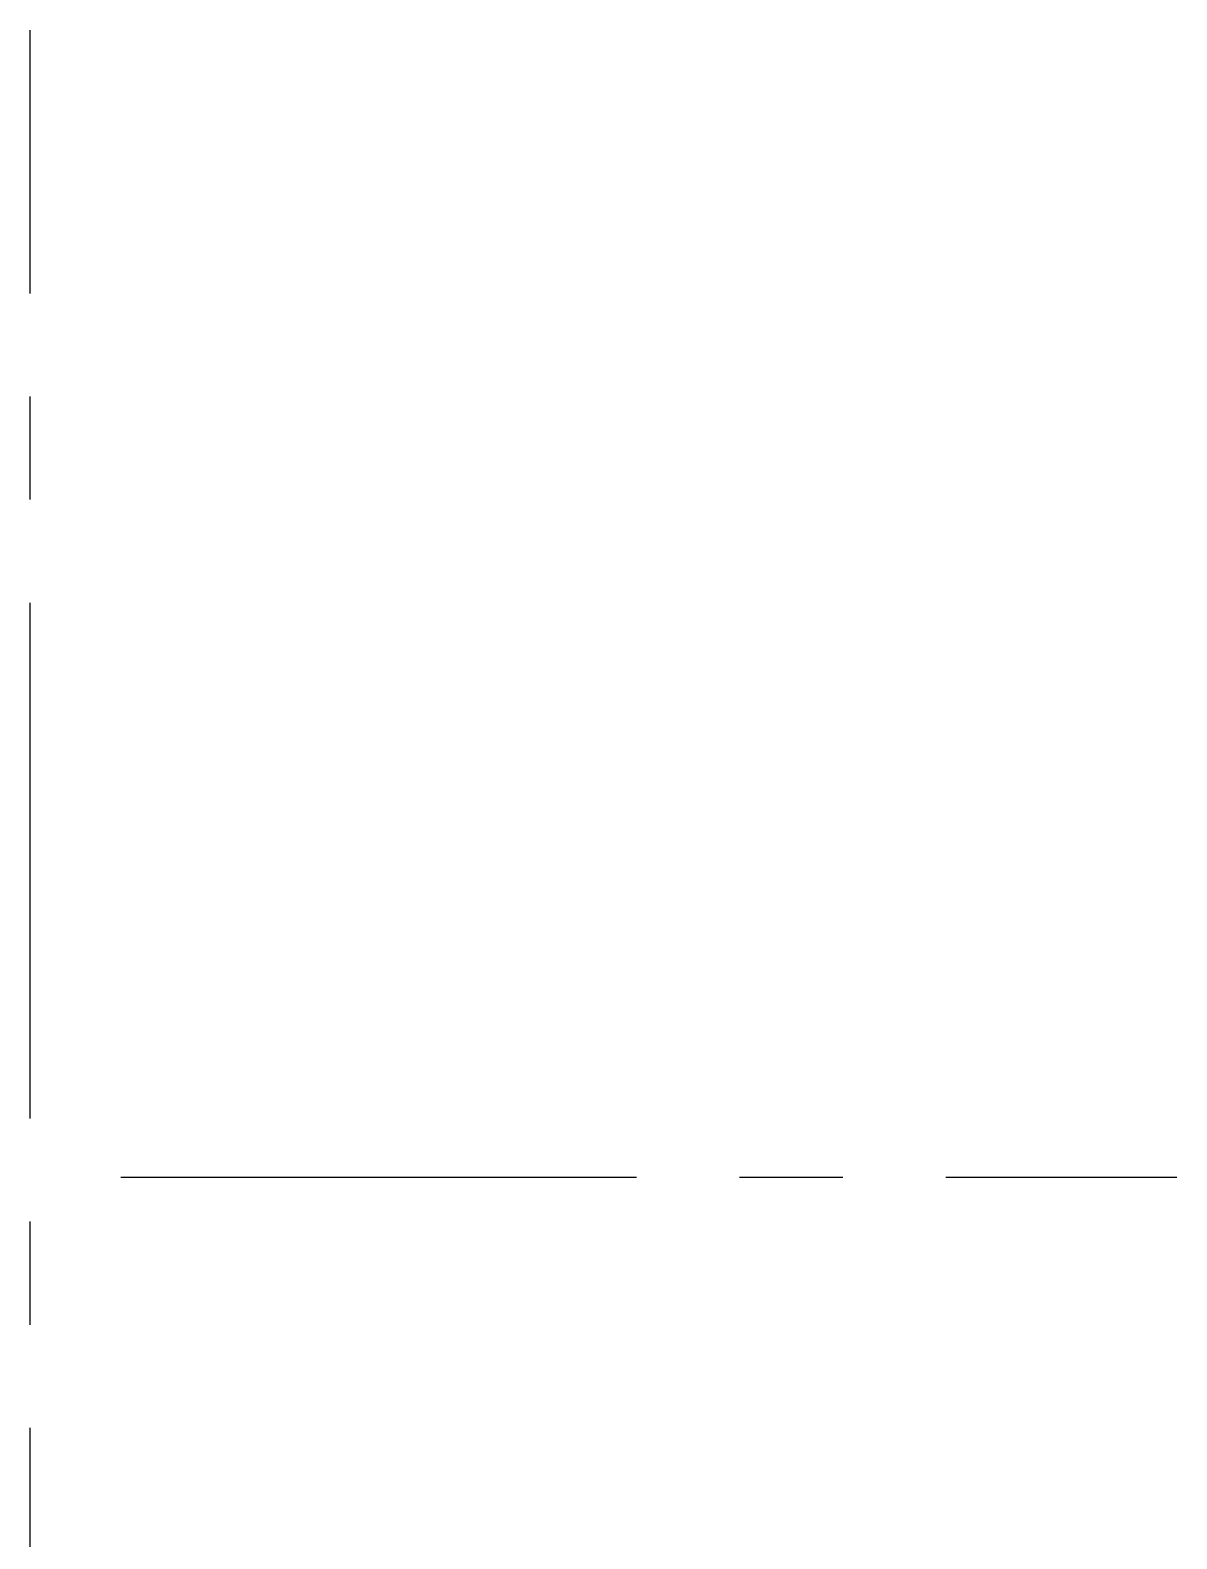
# Model space of a CAD drawing. Header units: millimetres. Extents: x -529861 to -223882, y -171969 to 61504.
# Drawn here: x -410632 to -409242, y -122830 to -121002 of the extents above; entities that cross this region are included whole.
import ezdxf

# ---------------------------------------------------------------- set-up
doc = ezdxf.new("R2010")
doc.units = ezdxf.units.MM
doc.header["$LTSCALE"] = 5000
doc.linetypes.add('CENTER', pattern=[2, 1.25, -0.25, 0.25, -0.25])
doc.layers.add('KCS_AXIS', color=18, linetype='CENTER')
doc.layers.add('KCS_BORDER', color=3, linetype='Continuous')

# ---------------------------------------------------------------- blocks, each defined once
blk = doc.blocks.new('2-LUOI TRUC')
at = {"layer": 'KCS_AXIS', "ltscale": 0.1}
for p, q in [((-23605.34346586291, -46766.54382074761), (-23605.34346586291, -33447.5459575562)), ((-31495.34346586291, -34837.54595751589), (-22215.34346586291, -34837.54595751589))]:
    blk.add_line(p, q, dxfattribs=at)
blk = doc.blocks.new('2-MBC')
at = {"layer": 'KCS_AXIS'}
blk.add_blockref('2-LUOI TRUC', (29995.34346586291, 46027.5459575562), dxfattribs=at)

msp = doc.modelspace()

# ---------------------------------------------------------------- block references
at = {"layer": 'KCS_BORDER', "ltscale": 1500}
msp.add_blockref('2-MBC', (-417021.7150272816, -133581.6470410013), dxfattribs=at)

doc.saveas('drawing.dxf')
